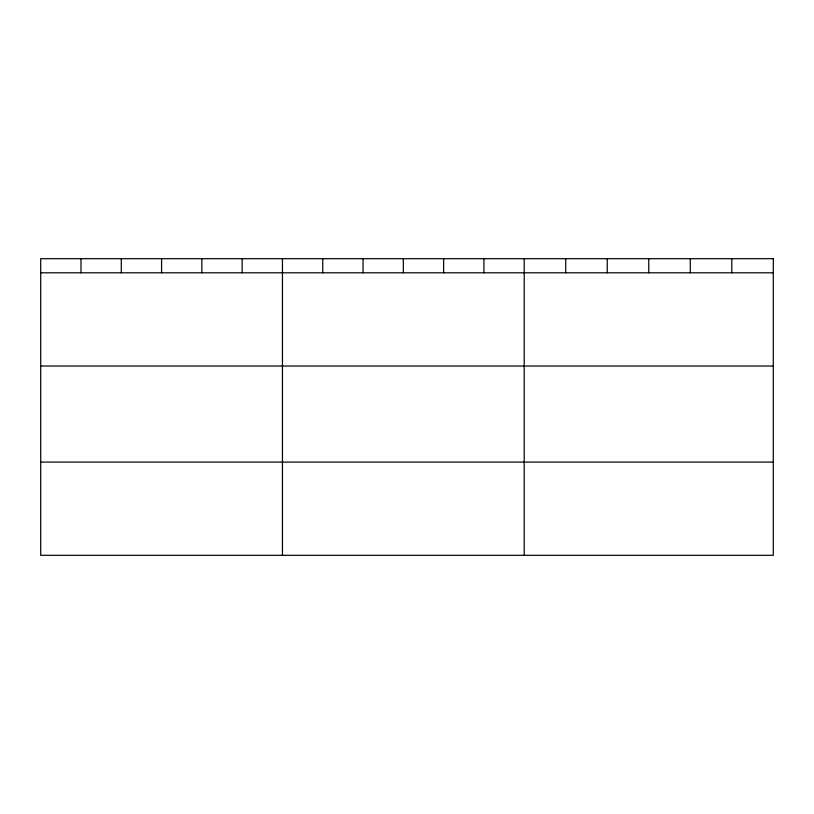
<?xml version="1.0" encoding="UTF-8"?>
<svg xmlns="http://www.w3.org/2000/svg" width="814" height="814" viewBox="0 0 814 814"><rect width="100%" height="100%" fill="white"/><g stroke="black" fill="none" stroke-linecap="round" stroke-linejoin="round"><path stroke-width="1.22" d="M40.7 272.802L773.3 272.802M40.7 366.035L773.3 366.035M40.7 462.087L773.3 462.087M731.786 258.689L731.786 272.802M690.272 258.689L690.272 272.802M648.758 258.689L648.758 272.802M607.244 258.689L607.244 272.802M565.73 258.689L565.73 272.802M524.216 258.689L524.216 555.311M483.923 258.689L483.923 272.802M443.63 258.689L443.63 272.802M403.337 258.689L403.337 272.802M363.044 258.689L363.044 272.802M322.751 258.689L322.751 272.802M282.458 258.689L282.458 555.311M242.165 258.689L242.165 272.802M201.872 258.689L201.872 272.802M161.579 258.689L161.579 272.802M121.286 258.689L121.286 272.802M80.993 258.689L80.993 272.802M773.3 258.689L40.7 258.689L40.7 555.311L773.3 555.311L773.3 258.689"/></g></svg>
